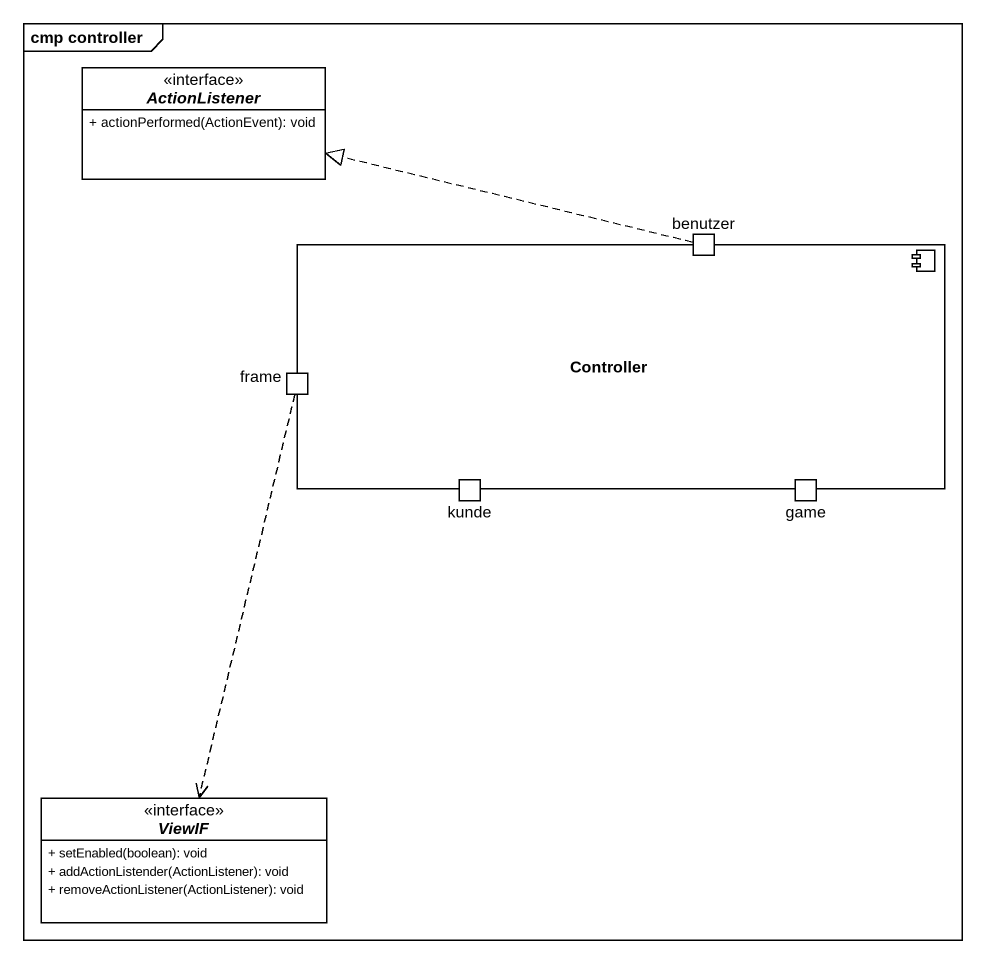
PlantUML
@startuml
mainframe cmp controller
allowmixing
hide circle
hide empty members
skinparam classAttributeIconSize 0
interface ActionListener {
  + actionPerformed(ActionEvent): void
}
component Controller {
  port benutzer
  port "frame" as frame_
  port kunde
  port game
}
interface ViewIF {
  + setEnabled(boolean): void
  + addActionListender(ActionListener): void
  + removeActionListener(ActionListener): void
}
benutzer .left.|> ActionListener
frame_ ..> ViewIF
@enduml
